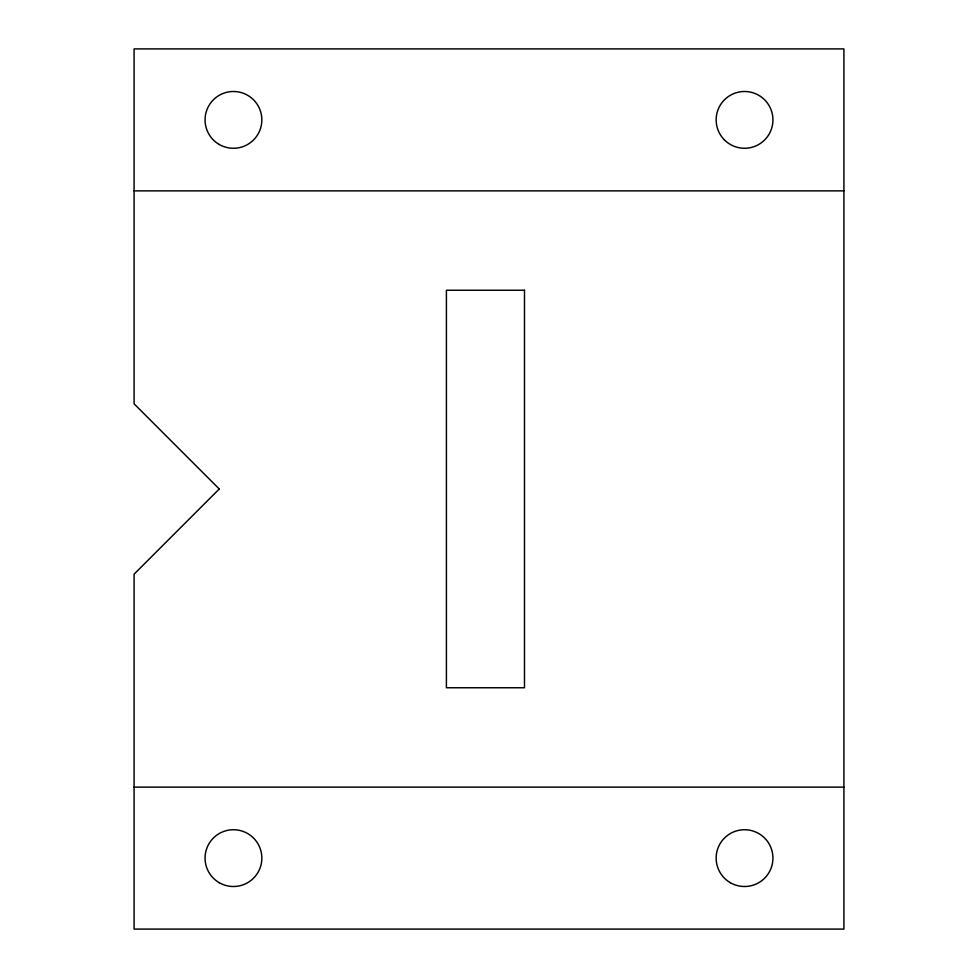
<?xml version="1.0" encoding="UTF-8"?>
<svg xmlns="http://www.w3.org/2000/svg" width="978" height="978" viewBox="0 0 978 978"><rect width="100%" height="100%" fill="white"/><g stroke="black" fill="none" stroke-linecap="round" stroke-linejoin="round"><path stroke-width="1.47" d="M134.084 190.869L843.916 190.869M134.084 787.131L843.916 787.131M219.255 489L134.084 574.184L134.084 929.1L843.916 929.1L843.916 48.9L134.084 48.9L134.084 403.816L219.255 489M524.489 290.246L446.408 290.246L446.408 687.754L524.489 687.754L524.489 290.246M724.466 139.964A28.399 28.399 0 0 0 771.972 127.238A28.399 28.399 0 0 0 737.192 92.458A28.399 28.399 0 0 0 724.466 139.964M219.255 144.475A28.399 28.399 0 0 0 261.847 119.878A28.399 28.399 0 0 0 219.255 95.294A28.399 28.399 0 0 0 219.255 144.475M219.255 882.706A28.399 28.399 0 0 0 261.847 858.122A28.399 28.399 0 0 0 219.255 833.525A28.399 28.399 0 0 0 219.255 882.706M730.346 882.706A28.399 28.399 0 0 0 772.938 858.122A28.399 28.399 0 0 0 730.346 833.525A28.399 28.399 0 0 0 730.346 882.706"/></g></svg>
